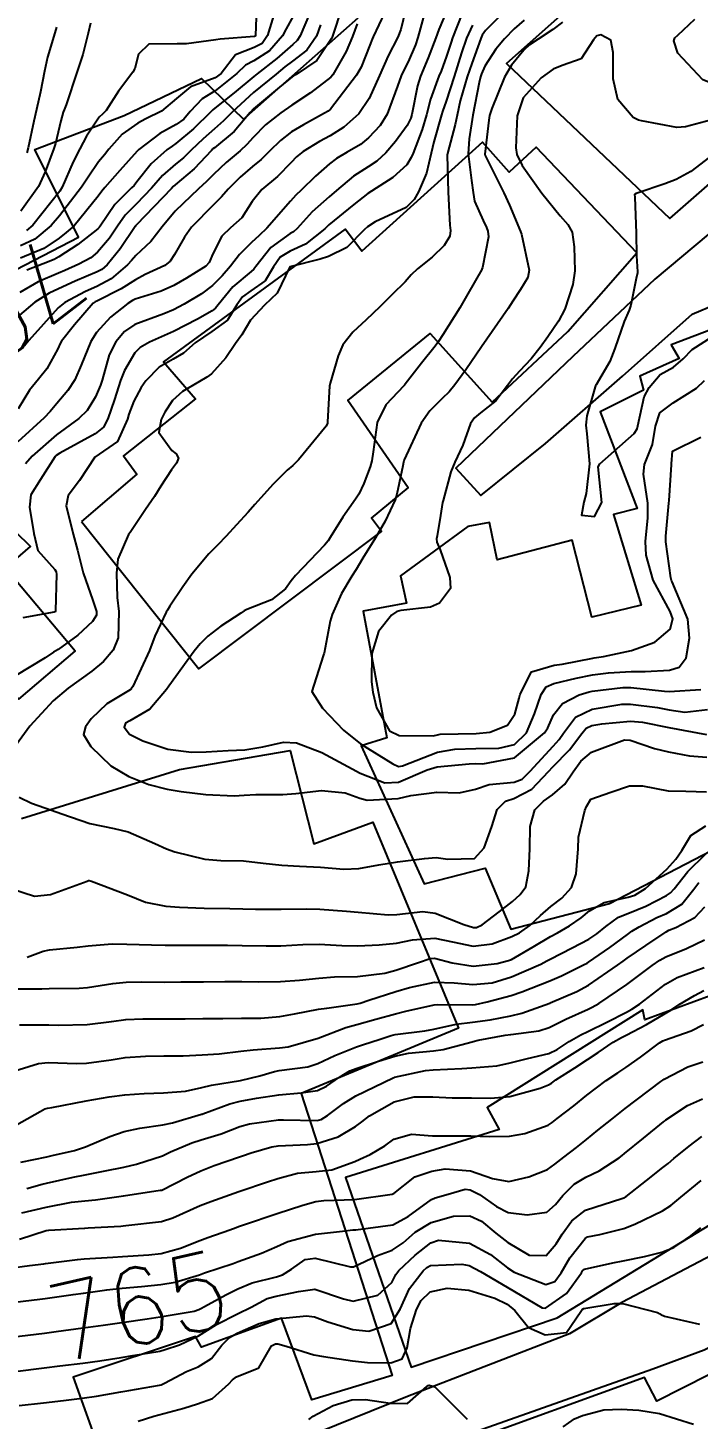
# Model space of a CAD drawing. Header units: metres. Extents: x 318500 to 325275, y 7408834 to 7428799.
# Drawn here: x 322657.6 to 322692.4, y 7421471.7 to 7421543.9 of the extents above; entities that cross this region are included whole.
import ezdxf
from ezdxf.enums import TextEntityAlignment as Align

# ---------------------------------------------------------------- set-up
doc = ezdxf.new("R2010")
doc.units = ezdxf.units.M
doc.header["$MEASUREMENT"] = 0
for name, color, linetype in [('Cotas', 45, 'Continuous'), ('Curvas de Nivel 1m', 11, 'Continuous'), ('Curvas de Nivel 5m', 15, 'Continuous'), ('Edificações', 30, 'Continuous'), ('Vias Primárias', 230, 'Continuous'), ('Vias Secundárias', 230, 'Continuous')]:
    doc.layers.add(name, color=color, linetype=linetype)
doc.styles.add('Style-STANDARD', font='STANDARD.shx')

msp = doc.modelspace()

# ---------------------------------------------------------------- linework, layer by layer
at = {"layer": 'Curvas de Nivel 1m', "flags": 128}
for points, elevation in [([(322677.331, 7421545.421), (322676.956, 7421543.826), (322676.801, 7421543.428), (322676.303, 7421542.468), (322675.854, 7421541.442), (322675.308, 7421540.253), (322674.777, 7421539.458), (322673.999, 7421538.76), (322673.283, 7421538.318), (322672.74, 7421538.024), (322671.878, 7421537.494), (322671.536, 7421537.228), (322671.262, 7421536.935), (322670.555, 7421536.206), (322669.742, 7421535.522), (322669.234, 7421534.908), (322668.696, 7421534.065), (322668.112, 7421533.541), (322667.66, 7421533.098), (322667.2, 7421532.189), (322667.007, 7421531.739), (322666.824, 7421531.555), (322665.829, 7421530.922), (322665.174, 7421530.543), (322664.508, 7421530.251), (322663.163, 7421529.83), (322663.011, 7421529.762), (322662.771, 7421529.614), (322661.869, 7421528.907), (322661.145, 7421528.109), (322660.849, 7421527.634), (322660.354, 7421526.409), (322660.016, 7421525.646), (322659.659, 7421525.094), (322659.091, 7421524.413), (322658.742, 7421524.008), (322658.436, 7421523.67), (322657.067, 7421522.433)], 756), ([(322669.48, 7421545.427), (322669.408, 7421543.529), (322669.388, 7421543.491), (322669.349, 7421543.476), (322667.566, 7421543.338), (322667.346, 7421543.303), (322665.832, 7421543.086), (322665.343, 7421543.082), (322663.868, 7421543.076), (322663.334, 7421542.549), (322663.133, 7421541.803), (322663.031, 7421541.613), (322662.291, 7421540.639), (322661.647, 7421539.627), (322661.473, 7421539.453), (322661.295, 7421539.277), (322660.624, 7421538.295), (322660.279, 7421537.645), (322659.945, 7421536.965), (322659.367, 7421535.658), (322659.238, 7421535.447), (322657.834, 7421533.681), (322657.509, 7421533.392)], 764), ([(322680.131, 7421544.626), (322679.645, 7421543.396), (322679.571, 7421543.172), (322679.336, 7421542.445), (322679.052, 7421541.675), (322678.937, 7421541.404), (322678.498, 7421540.219), (322678.291, 7421539.41), (322678.066, 7421538.635), (322677.603, 7421537.417), (322677.503, 7421537.181), (322677.261, 7421536.808), (322676.539, 7421536.143), (322675.439, 7421535.447), (322675.239, 7421535.319), (322674.525, 7421534.752), (322673.222, 7421533.688), (322673.114, 7421533.588), (322673.009, 7421533.482), (322672.012, 7421532.688), (322671.202, 7421532.328), (322670.69, 7421532.016), (322670.348, 7421531.513), (322669.909, 7421530.789), (322669.171, 7421530.274), (322668.739, 7421529.962), (322668.444, 7421529.537), (322667.949, 7421528.745), (322667.146, 7421528.15), (322666.273, 7421527.563), (322665.677, 7421527.027), (322665.127, 7421526.718), (322664.404, 7421526.307), (322663.707, 7421525.601), (322663.466, 7421525.243), (322663.094, 7421524.545), (322662.827, 7421523.87), (322662.754, 7421523.613), (322662.235, 7421522.452), (322661.06, 7421521.63), (322660.264, 7421520.42), (322659.683, 7421519.65), (322659.572, 7421519.102), (322659.932, 7421517.646), (322660.161, 7421516.811), (322660.464, 7421515.638), (322660.959, 7421514.197), (322661.15, 7421513.628), (322661.145, 7421513.43), (322660.942, 7421513.113), (322660.186, 7421512.387), (322659.161, 7421511.656), (322658.918, 7421511.505), (322658.475, 7421511.226), (322656.906, 7421510.274)], 753), ([(322676.118, 7421544.69), (322675.527, 7421543.447), (322675.468, 7421543.328), (322675.343, 7421543.012), (322674.899, 7421541.883), (322674.66, 7421541.46), (322673.302, 7421539.705), (322673.187, 7421539.596), (322672.995, 7421539.483), (322671.897, 7421538.888), (322671.285, 7421538.517), (322670.711, 7421538.076), (322670.133, 7421537.517), (322669.702, 7421537.085), (322669.258, 7421536.716), (322668.616, 7421536.173), (322667.985, 7421535.543), (322667.639, 7421535.143), (322667.232, 7421534.728), (322666.092, 7421533.567), (322665.723, 7421533.061), (322665.199, 7421532.151), (322664.969, 7421531.808), (322664.698, 7421531.587), (322663.675, 7421531.111), (322663.178, 7421530.841), (322662.423, 7421530.366), (322661.162, 7421529.738), (322661.087, 7421529.705), (322660.981, 7421529.633), (322660.01, 7421528.508), (322659.329, 7421527.657), (322659.258, 7421527.539), (322659.134, 7421527.261), (322658.561, 7421526.225), (322658.129, 7421525.675), (322657.666, 7421525.118), (322657.087, 7421524.15)], 757), ([(322673.885, 7421544.959), (322673.402, 7421543.479), (322673.386, 7421543.443), (322673.348, 7421543.358), (322672.593, 7421542.226), (322671.515, 7421541.498), (322671.39, 7421541.429), (322671.319, 7421541.381), (322670.647, 7421540.843), (322669.302, 7421539.716), (322669.128, 7421539.533), (322668.293, 7421538.537), (322667.272, 7421537.691), (322667.199, 7421537.633), (322667.13, 7421537.561), (322666.228, 7421536.593), (322665.243, 7421535.772), (322665.14, 7421535.683), (322665.045, 7421535.583), (322663.221, 7421533.688), (322663.183, 7421533.647), (322663.156, 7421533.611), (322662.377, 7421532.444), (322661.706, 7421531.625), (322661.43, 7421531.383), (322661.184, 7421531.252), (322660.048, 7421530.776), (322659.171, 7421530.378), (322658.688, 7421530.147), (322657.941, 7421529.678), (322657.153, 7421529.009)], 759), ([(322671.365, 7421544.532), (322671.001, 7421543.86), (322670.81, 7421543.508), (322670.131, 7421542.725), (322669.33, 7421542.215), (322668.887, 7421541.976), (322668.443, 7421541.543), (322667.311, 7421540.646), (322666.639, 7421540.234), (322666.02, 7421539.573), (322665.687, 7421539.183), (322665.29, 7421538.906), (322664.442, 7421538.433), (322663.356, 7421537.609), (322663.312, 7421537.567), (322663.269, 7421537.52), (322662.357, 7421536.516), (322661.589, 7421535.627), (322661.43, 7421535.436), (322661.236, 7421535.187), (322659.984, 7421533.649), (322659.581, 7421533.288), (322659.21, 7421533.003), (322658.406, 7421532.468), (322657.194, 7421531.971)], 762), ([(322670.337, 7421544.544), (322670.037, 7421543.52), (322669.76, 7421543.108), (322669.34, 7421542.895), (322668.368, 7421542.511), (322667.621, 7421541.555), (322667.318, 7421541.324), (322666.029, 7421540.857), (322665.307, 7421540.257), (322664.528, 7421539.592), (322663.709, 7421539.189), (322663.29, 7421538.97), (322662.491, 7421538.409), (322661.797, 7421537.625), (322661.565, 7421537.327), (322661.26, 7421536.957), (322660.716, 7421536.17), (322660.37, 7421535.643), (322659.225, 7421534.159), (322658.801, 7421533.666), (322657.939, 7421532.949), (322657.204, 7421532.608)], 763), ([(322679.372, 7421544.858), (322678.926, 7421543.835), (322678.771, 7421543.406), (322678.384, 7421542.359), (322677.984, 7421541.413), (322677.826, 7421540.904), (322677.534, 7421539.418), (322677.485, 7421539.23), (322677.291, 7421538.849), (322676.689, 7421538.018), (322676.18, 7421537.436), (322675.713, 7421536.993), (322675.259, 7421536.697), (322674.495, 7421536.218), (322673.616, 7421535.474), (322673.237, 7421535.149), (322672.351, 7421534.367), (322671.566, 7421533.497), (322671.378, 7421533.338), (322671.216, 7421533.247), (322670.2, 7421532.521), (322669.421, 7421531.527), (322669.324, 7421531.392), (322669.186, 7421531.276), (322668.238, 7421530.475), (322667.474, 7421529.547), (322667.337, 7421529.37), (322667.157, 7421529.229), (322666.392, 7421528.801), (322665.146, 7421528.154), (322663.902, 7421527.599), (322663.409, 7421527.333), (322663.132, 7421527.048), (322662.598, 7421526.135), (322662.403, 7421525.617), (322662.086, 7421524.629), (322661.74, 7421523.623), (322661.513, 7421523.188), (322661.072, 7421522.843), (322659.239, 7421521.834), (322659.061, 7421521.723), (322659.003, 7421521.661), (322658.245, 7421520.469), (322657.744, 7421519.679), (322657.664, 7421519.037), (322657.89, 7421517.677), (322658.1, 7421516.783), (322658.982, 7421515.81), (322659.035, 7421515.714), (322659.052, 7421515.659), (322659.072, 7421515.565), (322659.023, 7421513.659), (322658.996, 7421513.613), (322658.949, 7421513.59), (322657.331, 7421513.298)], 754), ([(322672.213, 7421544.646), (322671.732, 7421543.496), (322671.574, 7421543.27), (322671.343, 7421543.053), (322670.518, 7421542.326), (322669.498, 7421541.527), (322669.319, 7421541.391), (322668.306, 7421540.541), (322667.302, 7421539.742), (322667.2, 7421539.662), (322667.083, 7421539.562), (322666.181, 7421538.676), (322665.275, 7421537.916), (322665.078, 7421537.778), (322664.801, 7421537.587), (322663.994, 7421536.864), (322663.245, 7421535.92), (322663.112, 7421535.742), (322662.972, 7421535.613), (322662.098, 7421534.754), (322661.333, 7421533.629), (322661.29, 7421533.558), (322661.218, 7421533.483), (322660.186, 7421532.665), (322659.195, 7421532.025), (322658.956, 7421531.902), (322658.384, 7421531.672), (322657.526, 7421531.344)], 761), ([(322682.157, 7421544.569), (322681.356, 7421543.783), (322681.183, 7421543.542), (322681.105, 7421543.374), (322680.639, 7421542.072), (322680.41, 7421541.384), (322680.041, 7421540.123), (322679.882, 7421539.391), (322679.782, 7421538.903), (322679.379, 7421537.398), (322679.364, 7421537.303), (322679.409, 7421535.397), (322679.509, 7421533.682), (322679.539, 7421533.395), (322679.503, 7421533.108), (322679.208, 7421532.624), (322678.593, 7421532.012), (322677.822, 7421531.414), (322677.497, 7421531.105), (322677.18, 7421530.742), (322676.514, 7421530.085), (322675.868, 7421529.439), (322675.153, 7421528.758), (322674.472, 7421528.131), (322673.953, 7421527.462), (322673.7, 7421526.896), (322673.28, 7421525.468), (322673.257, 7421525.319), (322673.152, 7421523.469), (322673.145, 7421523.404), (322673.078, 7421523.248), (322671.647, 7421521.491), (322671.348, 7421521.203), (322671.052, 7421520.952), (322670.321, 7421520.231), (322669.677, 7421519.52), (322669.373, 7421519.177), (322669.019, 7421518.784), (322668.421, 7421518.124), (322667.893, 7421517.541), (322667.449, 7421517.092), (322666.991, 7421516.615), (322666.102, 7421515.563), (322665.629, 7421514.911), (322664.955, 7421513.908), (322664.833, 7421513.7), (322664.766, 7421513.583), (322664.18, 7421512.343), (322663.9, 7421511.595), (322663.031, 7421509.737), (322662.954, 7421509.609), (322662.93, 7421509.579), (322662.899, 7421509.559), (322661.684, 7421508.826), (322660.876, 7421508.045), (322660.575, 7421507.634), (322660.47, 7421507.242), (322660.855, 7421506.617), (322661.902, 7421505.619), (322662.835, 7421505.061), (322663.874, 7421504.638), (322664.828, 7421504.395), (322665.544, 7421504.286), (322666.826, 7421504.126), (322668.309, 7421504.052), (322668.826, 7421504.082), (322669.434, 7421504.128), (322670.826, 7421504.117), (322671.511, 7421504.174), (322672.829, 7421504.339), (322674.074, 7421504.211), (322674.825, 7421503.928), (322675.217, 7421503.837), (322676.825, 7421503.925), (322677.484, 7421504.065), (322678.833, 7421504.251), (322679.995, 7421504.216), (322680.836, 7421504.405), (322681.554, 7421504.644), (322682.841, 7421504.762), (322683.258, 7421504.92), (322683.669, 7421505.328), (322684.863, 7421506.633), (322685.19, 7421506.983), (322685.411, 7421507.305), (322686.035, 7421508.146), (322686.889, 7421508.56), (322688.435, 7421508.808), (322688.893, 7421508.821), (322690.289, 7421508.637), (322690.889, 7421508.525), (322691.709, 7421508.401), (322692.89, 7421508.533)], 751), ([(322699.97, 7421544.522), (322699.387, 7421543.129), (322699.375, 7421543.104), (322699.35, 7421543.097), (322697.91, 7421542.583), (322697.327, 7421541.16), (322695.501, 7421540.996), (322695.318, 7421540.957), (322695.038, 7421540.905), (322693.318, 7421541.006), (322693.132, 7421541.027), (322692.64, 7421541.22), (322691.34, 7421542.599), (322691.143, 7421543.242), (322691.187, 7421543.407), (322691.354, 7421543.539), (322692.224, 7421544.37)], 749), ([(322680.676, 7421544.065), (322680.369, 7421543.385), (322680.11, 7421542.617), (322679.724, 7421541.394), (322679.307, 7421540.111), (322679.123, 7421539.58), (322679.07, 7421539.402), (322678.677, 7421538.008), (322678.536, 7421537.407), (322678.287, 7421536.377), (322677.873, 7421535.414), (322677.647, 7421535.005), (322677.232, 7421534.599), (322675.623, 7421533.843), (322675.221, 7421533.595), (322675.071, 7421533.452), (322674.156, 7421532.516), (322673.199, 7421532.05), (322672.771, 7421531.909), (322671.19, 7421531.515), (322670.54, 7421530.139), (322669.87, 7421529.519), (322669.152, 7421528.738), (322668.69, 7421527.989), (322668.368, 7421527.538), (322667.873, 7421526.798), (322667.116, 7421525.952), (322666.882, 7421525.785), (322666.499, 7421525.559), (322665.625, 7421525.049), (322665.095, 7421524.581), (322664.694, 7421523.978), (322664.503, 7421523.589), (322664.394, 7421522.911), (322665.064, 7421521.978), (322665.287, 7421521.802), (322665.411, 7421521.575), (322665.311, 7421521.322), (322665.051, 7421520.977), (322664.494, 7421520.132), (322664.156, 7421519.593), (322663.698, 7421518.921), (322663.004, 7421517.884), (322662.894, 7421517.719), (322662.817, 7421517.612), (322662.257, 7421516.347), (322662.186, 7421515.618), (322662.231, 7421514.347), (322662.313, 7421513.616), (322662.283, 7421512.263), (322662.008, 7421511.619), (322661.506, 7421511.032), (322660.909, 7421510.535), (322659.671, 7421509.648), (322658.89, 7421508.98), (322657.691, 7421507.678), (322656.853, 7421506.527)], 752), ([(322674.695, 7421544.125), (322674.439, 7421543.464), (322674.117, 7421542.69), (322673.424, 7421541.478), (322673.319, 7421541.358), (322672.257, 7421540.544), (322671.304, 7421539.912), (322670.724, 7421539.509), (322669.933, 7421538.878), (322669.28, 7421538.221), (322668.95, 7421537.86), (322668.607, 7421537.54), (322667.887, 7421536.924), (322667.251, 7421536.319), (322666.859, 7421535.943), (322666.452, 7421535.562), (322665.228, 7421534.399), (322664.556, 7421533.59), (322663.975, 7421532.832), (322663.197, 7421532.106), (322662.962, 7421531.843), (322662.768, 7421531.614), (322661.911, 7421530.891), (322661.173, 7421530.495), (322660.573, 7421530.235), (322659.502, 7421529.655), (322659.157, 7421529.389), (322657.632, 7421527.683), (322657.415, 7421527.407)], 758), ([(322659.07, 7421543.948), (322658.987, 7421543.665), (322658.6, 7421542.402), (322658.441, 7421541.673), (322658.233, 7421540.6), (322658.027, 7421539.679), (322657.895, 7421539.077), (322657.593, 7421537.685), (322657.528, 7421537.424)], 766), ([(322685.363, 7421544.211), (322684.849, 7421543.834), (322684.085, 7421543.333), (322683.644, 7421543.038), (322683.341, 7421542.762), (322682.702, 7421541.977), (322682.336, 7421541.355), (322681.677, 7421539.737), (322681.57, 7421539.366), (322681.533, 7421539.129), (322681.326, 7421537.369), (322681.337, 7421537.301), (322682.302, 7421535.354), (322682.601, 7421534.716), (322683.17, 7421533.341), (322683.218, 7421533.202), (322683.622, 7421531.336), (322683.56, 7421530.961), (322683.175, 7421530.346), (322682.781, 7421529.731), (322682.535, 7421529.349), (322681.14, 7421527.37), (322680.334, 7421526.17), (322679.768, 7421525.39), (322679.465, 7421525.034), (322679.099, 7421524.672), (322678.457, 7421524.032), (322678.014, 7421523.406), (322677.132, 7421521.49), (322677.109, 7421521.419), (322677.096, 7421521.383), (322677.057, 7421521.192), (322676.75, 7421519.708), (322676.665, 7421519.425), (322676.136, 7421518.31), (322675.635, 7421517.44), (322674.989, 7421516.388), (322674.629, 7421515.808), (322674.404, 7421515.456), (322673.876, 7421514.551), (322673.394, 7421513.466), (322673.29, 7421513.121), (322672.972, 7421511.469), (322672.959, 7421511.431), (322672.918, 7421511.317), (322672.331, 7421509.479), (322672.887, 7421508.601), (322673.984, 7421507.459), (322674.86, 7421506.752), (322676.544, 7421505.725), (322676.842, 7421505.583), (322677.036, 7421505.61), (322678.859, 7421506.317), (322679.762, 7421506.48), (322680.861, 7421506.517), (322682.043, 7421506.533), (322682.864, 7421506.712), (322683.478, 7421507.331), (322683.893, 7421508.317), (322684.24, 7421509.32), (322684.501, 7421509.721), (322684.909, 7421509.887), (322686.057, 7421510.155), (322686.916, 7421510.335), (322687.75, 7421510.445), (322688.919, 7421510.503), (322689.655, 7421510.513), (322690.92, 7421510.586), (322691.423, 7421510.732), (322691.779, 7421511.227), (322691.946, 7421512.231), (322691.868, 7421513.226), (322691.046, 7421515.172), (322691.01, 7421515.24), (322690.982, 7421515.379), (322690.715, 7421517.243), (322690.719, 7421517.537), (322690.877, 7421519.242), (322690.89, 7421519.384), (322691.009, 7421521.241), (322691.014, 7421521.287), (322691.067, 7421521.945), (322692.536, 7421522.672)], 749), ([(322693.3, 7421539.194), (322691.749, 7421538.777), (322691.293, 7421538.749), (322689.462, 7421539.093), (322689.298, 7421539.135), (322689.028, 7421539.264), (322688.23, 7421540.197), (322687.98, 7421541.28), (322687.982, 7421542.639), (322687.866, 7421543.282), (322687.354, 7421543.555), (322687.147, 7421543.499), (322686.964, 7421543.296), (322686.328, 7421542.312), (322685.33, 7421541.961), (322684.879, 7421541.772), (322684.254, 7421541.331), (322683.31, 7421540.292), (322683.009, 7421539.344), (322682.934, 7421537.686), (322682.988, 7421537.344), (322683.262, 7421536.776), (322684.285, 7421535.33), (322685.228, 7421534.153), (322685.628, 7421533.718), (322685.861, 7421533.31), (322685.965, 7421532.552), (322685.999, 7421531.308), (322685.898, 7421530.591), (322685.471, 7421529.315), (322685.154, 7421528.701), (322684.587, 7421527.884), (322684.19, 7421527.329), (322683.72, 7421526.746), (322683.122, 7421526.107), (322682.754, 7421525.707), (322682.496, 7421525.349), (322681.899, 7421524.557), (322681.089, 7421523.943), (322680.778, 7421523.681), (322680.582, 7421523.375), (322680.183, 7421522.265), (322679.764, 7421521.383), (322679.556, 7421520.881), (322679.153, 7421519.389), (322679.13, 7421519.288), (322679.018, 7421518.607), (322678.842, 7421517.553), (322678.814, 7421517.393), (322678.83, 7421517.224), (322678.994, 7421516.829), (322679.51, 7421515.385), (322679.542, 7421514.814), (322678.96, 7421514.055), (322678.501, 7421513.853), (322676.954, 7421513.671), (322676.753, 7421513.623), (322676.467, 7421513.427), (322675.792, 7421512.582), (322675.449, 7421511.442), (322675.437, 7421509.974), (322675.5, 7421509.441), (322675.699, 7421508.627), (322676.364, 7421507.428), (322676.866, 7421507.18), (322678.644, 7421507.171), (322678.868, 7421507.225), (322679.005, 7421507.252), (322680.869, 7421507.294), (322681.577, 7421507.359), (322682.498, 7421507.723), (322682.884, 7421508.296), (322683.109, 7421509.125), (322683.151, 7421509.336), (322683.749, 7421510.496), (322684.923, 7421510.835), (322685.344, 7421510.886), (322686.929, 7421511.209), (322686.999, 7421511.219), (322687.478, 7421511.282), (322688.933, 7421511.6), (322690.151, 7421512.035), (322690.945, 7421512.711), (322691.079, 7421513.238), (322690.956, 7421513.632), (322690.071, 7421515.249), (322689.703, 7421516.549), (322689.672, 7421517.253), (322689.786, 7421518.488), (322689.789, 7421519.252), (322689.555, 7421520.752), (322689.609, 7421521.255), (322690.027, 7421522.294), (322690.182, 7421523.249), (322690.405, 7421523.932), (322691.098, 7421524.45), (322692.316, 7421525.222), (322692.726, 7421525.606)], 748), ([(322692.984, 7421537.214), (322692.018, 7421536.469), (322691.252, 7421536.049), (322690.667, 7421535.827), (322689.241, 7421535.337), (322689.18, 7421535.322), (322689.089, 7421535.262), (322689.106, 7421535.13), (322689.176, 7421533.261), (322689.203, 7421532.093), (322689.256, 7421531.259), (322689.252, 7421531.196), (322689.185, 7421530.903), (322688.905, 7421529.523), (322688.821, 7421529.265), (322688.565, 7421528.68), (322688.072, 7421527.276), (322687.814, 7421526.595), (322687.111, 7421525.386), (322687.072, 7421525.329), (322687.048, 7421525.291), (322686.613, 7421523.772), (322686.572, 7421523.298), (322686.625, 7421522.847), (322686.761, 7421521.294), (322686.59, 7421519.744), (322686.459, 7421519.299), (322686.346, 7421518.626), (322687.023, 7421518.562), (322687.392, 7421519.285), (322687.205, 7421521.14), (322687.301, 7421521.286), (322689.076, 7421522.855), (322689.24, 7421523.097), (322689.269, 7421523.258), (322689.595, 7421524.763), (322689.853, 7421525.253), (322690.435, 7421525.932), (322691.126, 7421526.299), (322691.623, 7421526.742), (322692.098, 7421527.226), (322693.147, 7421527.906)], 747), ([(322657.129, 7421503.991), (322657.767, 7421503.676), (322658.815, 7421503.309), (322659.348, 7421503.116), (322660.805, 7421502.627), (322662.059, 7421502.36), (322662.799, 7421502.187), (322664.188, 7421501.589), (322664.786, 7421501.299), (322665.216, 7421501.141), (322666.778, 7421500.772), (322667.612, 7421500.707), (322668.777, 7421500.678), (322669.813, 7421500.552), (322670.78, 7421500.455), (322671.699, 7421500.406), (322672.779, 7421500.348), (322673.991, 7421500.245), (322674.778, 7421500.281), (322675.817, 7421500.471), (322676.782, 7421500.623), (322678.191, 7421500.806), (322678.785, 7421500.849), (322679.398, 7421500.77), (322680.784, 7421500.801), (322681.286, 7421501.363), (322681.692, 7421502.471), (322681.963, 7421503.353), (322682.396, 7421503.777), (322682.829, 7421503.921), (322683.764, 7421504.398), (322684.621, 7421505.313), (322684.853, 7421505.565), (322685.722, 7421506.441), (322686.364, 7421507.295), (322686.592, 7421507.575), (322686.876, 7421507.714), (322687.393, 7421507.797), (322688.88, 7421507.937), (322689.516, 7421507.887), (322690.876, 7421507.608), (322692.836, 7421507.245)], 752), ([(322656.755, 7421499.233), (322657.933, 7421498.854), (322658.753, 7421498.933), (322660.667, 7421499.631), (322660.733, 7421499.658), (322660.76, 7421499.661), (322660.89, 7421499.629), (322662.753, 7421498.914), (322663.693, 7421498.539), (322664.748, 7421498.335), (322665.456, 7421498.278), (322666.747, 7421498.218), (322668.078, 7421498.205), (322668.747, 7421498.194), (322669.407, 7421498.177), (322670.75, 7421498.166), (322672.038, 7421498.194), (322672.751, 7421498.18), (322674.133, 7421498.073), (322674.748, 7421498.016), (322676.295, 7421497.878), (322676.747, 7421497.891), (322678.096, 7421498.054), (322678.749, 7421497.964), (322680.23, 7421497.375), (322680.738, 7421497.215), (322680.885, 7421497.22), (322681.19, 7421497.363), (322682.065, 7421498.036), (322682.758, 7421498.57), (322683.164, 7421498.934), (322683.454, 7421499.33), (322683.615, 7421500.164), (322683.654, 7421501.327), (322683.674, 7421502.46), (322683.917, 7421503.324), (322684.367, 7421503.777), (322684.832, 7421504.11), (322685.484, 7421504.659), (322685.909, 7421505.299), (322686.301, 7421505.85), (322686.86, 7421506.328), (322688.57, 7421506.967), (322688.867, 7421506.95), (322690.131, 7421506.509), (322690.861, 7421506.332), (322691.944, 7421506.134), (322692.859, 7421506.063)], 753), ([(322657.547, 7421495.677), (322658.383, 7421495.997), (322658.716, 7421496.068), (322660.15, 7421496.207), (322660.72, 7421496.275), (322661.964, 7421496.375), (322662.721, 7421496.358), (322663.998, 7421496.314), (322664.721, 7421496.312), (322665.973, 7421496.31), (322666.721, 7421496.309), (322667.957, 7421496.302), (322668.721, 7421496.292), (322669.965, 7421496.267), (322670.722, 7421496.275), (322671.867, 7421496.339), (322672.723, 7421496.355), (322673.898, 7421496.283), (322674.722, 7421496.265), (322675.832, 7421496.325), (322676.725, 7421496.414), (322677.557, 7421496.578), (322678.729, 7421496.66), (322679.637, 7421496.47), (322680.723, 7421496.259), (322681.706, 7421496.374), (322682.731, 7421496.749), (322683.123, 7421496.945), (322683.65, 7421497.326), (322684.219, 7421497.847), (322684.755, 7421498.319), (322685.314, 7421498.752), (322685.83, 7421499.299), (322686.073, 7421500.001), (322686.164, 7421501.296), (322686.189, 7421501.906), (322686.508, 7421503.293), (322686.61, 7421503.505), (322686.829, 7421503.875), (322687.864, 7421504.246), (322688.84, 7421504.569), (322689.517, 7421504.573), (322690.836, 7421504.313), (322691.763, 7421504.293), (322692.836, 7421504.267)], 754), ([(322657.156, 7421492.174), (322658.665, 7421492.164), (322659.163, 7421492.15), (322660.665, 7421492.179), (322661.937, 7421492.347), (322662.668, 7421492.443), (322663.552, 7421492.475), (322664.673, 7421492.475), (322665.755, 7421492.483), (322666.674, 7421492.491), (322667.713, 7421492.501), (322668.675, 7421492.51), (322669.677, 7421492.513), (322670.677, 7421492.601), (322671.427, 7421492.741), (322672.683, 7421492.974), (322673.109, 7421493.041), (322674.687, 7421493.256), (322674.844, 7421493.291), (322675.3, 7421493.441), (322676.695, 7421493.897), (322677.4, 7421494.113), (322678.7, 7421494.376), (322679.733, 7421494.346), (322680.699, 7421494.257), (322681.694, 7421494.349), (322682.703, 7421494.653), (322684.226, 7421495.317), (322684.539, 7421495.486), (322684.714, 7421495.584), (322685.862, 7421496.159), (322686.73, 7421496.622), (322687.131, 7421496.887), (322687.608, 7421497.277), (322688.265, 7421497.75), (322688.75, 7421497.942), (322689.679, 7421498.323), (322690.765, 7421498.887), (322690.972, 7421499.022), (322691.15, 7421499.226), (322691.866, 7421500.132), (322692.788, 7421501.025)], 756), ([(322656.63, 7421489.69), (322658.14, 7421490.165), (322658.638, 7421490.217), (322660.12, 7421490.156), (322660.638, 7421490.174), (322661.905, 7421490.353), (322662.643, 7421490.465), (322663.694, 7421490.544), (322664.645, 7421490.563), (322665.645, 7421490.565), (322666.646, 7421490.608), (322667.519, 7421490.669), (322668.649, 7421490.796), (322669.295, 7421490.876), (322670.652, 7421490.974), (322671.111, 7421491.035), (322672.66, 7421491.47), (322674.102, 7421492.022), (322674.671, 7421492.181), (322675.654, 7421492.457), (322676.68, 7421492.747), (322677.224, 7421492.87), (322678.687, 7421493.207), (322678.853, 7421493.222), (322680.688, 7421493.207), (322680.835, 7421493.22), (322681.443, 7421493.359), (322682.693, 7421493.689), (322683.249, 7421493.885), (322684.701, 7421494.45), (322685.301, 7421494.707), (322686.478, 7421495.292), (322686.633, 7421495.369), (322686.712, 7421495.417), (322687.81, 7421496.187), (322688.734, 7421496.865), (322688.964, 7421497.029), (322689.331, 7421497.251), (322690.253, 7421497.732), (322690.751, 7421497.956), (322691.548, 7421498.432), (322692.183, 7421499.216), (322692.43, 7421499.557)], 757), ([(322656.591, 7421486.756), (322658.222, 7421487.666), (322658.463, 7421487.801), (322658.603, 7421487.845), (322658.828, 7421487.881), (322660.616, 7421488.224), (322661.803, 7421488.434), (322662.619, 7421488.537), (322663.633, 7421488.607), (322664.621, 7421488.631), (322665.781, 7421488.722), (322666.624, 7421488.922), (322667.129, 7421489.041), (322668.628, 7421489.281), (322669.635, 7421489.515), (322670.388, 7421489.75), (322670.634, 7421489.794), (322672.124, 7421489.991), (322672.64, 7421490.158), (322673.524, 7421490.584), (322674.654, 7421491.025), (322674.97, 7421491.131), (322675.889, 7421491.432), (322676.464, 7421491.622), (322676.664, 7421491.664), (322678.207, 7421491.857), (322678.668, 7421491.951), (322679.84, 7421492.211), (322680.674, 7421492.303), (322681.599, 7421492.433), (322682.68, 7421492.64), (322683.24, 7421492.773), (322684.69, 7421493.296), (322684.72, 7421493.31), (322686.094, 7421493.898), (322686.699, 7421494.228), (322688.213, 7421495.267), (322688.503, 7421495.473), (322688.715, 7421495.625), (322689.686, 7421496.285), (322690.737, 7421497.001), (322690.886, 7421497.081), (322691.25, 7421497.225), (322692.226, 7421497.737), (322692.756, 7421498.3)], 758), ([(322657.216, 7421485.034), (322658.575, 7421485.322), (322658.852, 7421485.38), (322660.009, 7421485.639), (322660.583, 7421485.836), (322661.835, 7421486.374), (322662.595, 7421486.624), (322663.394, 7421486.802), (322664.601, 7421486.976), (322665.091, 7421487.084), (322666.61, 7421487.524), (322666.63, 7421487.529), (322666.675, 7421487.549), (322668.082, 7421488.069), (322668.617, 7421488.204), (322669.461, 7421488.36), (322670.62, 7421488.538), (322671.78, 7421488.641), (322672.623, 7421488.76), (322673.101, 7421488.99), (322673.777, 7421489.459), (322674.314, 7421489.774), (322674.637, 7421489.906), (322675.791, 7421490.285), (322676.647, 7421490.548), (322677.361, 7421490.697), (322678.651, 7421490.818), (322679.15, 7421490.887), (322680.659, 7421491.293), (322680.719, 7421491.309), (322680.982, 7421491.365), (322682.384, 7421491.624), (322682.665, 7421491.666), (322684.128, 7421491.858), (322684.671, 7421492.03), (322685.523, 7421492.456), (322686.685, 7421492.982), (322686.893, 7421493.08), (322687.251, 7421493.282), (322688.7, 7421494.263), (322690.011, 7421495.24), (322690.417, 7421495.532), (322690.717, 7421495.697), (322691.804, 7421496.139), (322692.731, 7421496.582)], 759), ([(322657.267, 7421482.409), (322658.541, 7421482.711), (322659.859, 7421482.957), (322660.544, 7421483.025), (322661.092, 7421483.077), (322662.547, 7421483.301), (322664.46, 7421483.581), (322664.535, 7421483.595), (322665.865, 7421484.256), (322666.566, 7421484.59), (322667.253, 7421484.86), (322668.577, 7421485.314), (322668.738, 7421485.368), (322669.188, 7421485.521), (322670.26, 7421485.83), (322670.586, 7421485.883), (322672.106, 7421485.958), (322672.588, 7421486.011), (322673.694, 7421486.359), (322674.602, 7421486.885), (322674.924, 7421487.126), (322675.322, 7421487.439), (322676.617, 7421488.165), (322677.655, 7421488.439), (322678.62, 7421488.431), (322679.618, 7421488.383), (322680.62, 7421488.377), (322681.632, 7421488.367), (322682.621, 7421488.455), (322684.188, 7421488.879), (322684.627, 7421489.046), (322684.791, 7421489.146), (322685.015, 7421489.306), (322685.995, 7421489.941), (322686.646, 7421490.364), (322687.2, 7421490.734), (322687.991, 7421491.27), (322688.415, 7421491.512), (322688.666, 7421491.634), (322689.727, 7421492.191), (322690.683, 7421492.76), (322690.977, 7421492.935), (322691.418, 7421493.223), (322692.21, 7421493.7), (322692.697, 7421493.947)], 761), ([(322657.15, 7421481.051), (322658.527, 7421481.489), (322658.67, 7421481.515), (322660.53, 7421481.617), (322660.546, 7421481.613), (322660.725, 7421481.628), (322662.417, 7421481.725), (322662.531, 7421481.737), (322662.677, 7421481.753), (322664.534, 7421481.969), (322665.109, 7421482.145), (322666.542, 7421482.785), (322667.092, 7421482.997), (322668.55, 7421483.512), (322668.603, 7421483.529), (322670.039, 7421484.026), (322670.56, 7421484.2), (322671.589, 7421484.461), (322672.566, 7421484.553), (322673.38, 7421484.65), (322674.574, 7421485.075), (322674.825, 7421485.197), (322675.357, 7421485.438), (322676.123, 7421485.891), (322676.592, 7421486.235), (322677.512, 7421486.49), (322678.595, 7421486.413), (322679.574, 7421486.401), (322680.596, 7421486.413), (322681.572, 7421486.379), (322682.596, 7421486.39), (322683.399, 7421486.527), (322684.605, 7421486.967), (322684.814, 7421487.101), (322685.08, 7421487.305), (322685.951, 7421487.962), (322686.622, 7421488.51), (322687.623, 7421489.275), (322688.224, 7421489.679), (322688.64, 7421489.955), (322689.405, 7421490.492), (322690.397, 7421491.234), (322690.559, 7421491.334), (322690.662, 7421491.379), (322692.036, 7421491.85), (322692.675, 7421492.182)], 762), ([(322656.64, 7421479.546), (322657.671, 7421479.672), (322658.406, 7421479.757), (322658.502, 7421479.772), (322660.157, 7421479.984), (322660.506, 7421480.019), (322662.006, 7421480.117), (322662.508, 7421480.15), (322663.873, 7421480.226), (322664.511, 7421480.306), (322665.506, 7421480.575), (322666.521, 7421480.97), (322666.936, 7421481.133), (322668.082, 7421481.534), (322668.412, 7421481.65), (322668.532, 7421481.693), (322668.787, 7421481.781), (322670.539, 7421482.375), (322671.874, 7421482.811), (322672.545, 7421483.005), (322672.958, 7421483.054), (322674.547, 7421483.111), (322676.506, 7421483.377), (322676.55, 7421483.391), (322676.593, 7421483.419), (322677.681, 7421484.286), (322678.568, 7421484.578), (322679.266, 7421484.686), (322680.568, 7421484.588), (322681.722, 7421484.193), (322682.56, 7421484.036), (322683.604, 7421484.285), (322684.57, 7421484.665), (322684.952, 7421484.929), (322685.426, 7421485.302), (322686.079, 7421485.804), (322686.594, 7421486.221), (322687.189, 7421486.693), (322687.912, 7421487.27), (322688.616, 7421487.825), (322690.462, 7421489.233), (322690.559, 7421489.303), (322690.632, 7421489.349), (322691.872, 7421489.987), (322692.645, 7421490.24)], 763), ([(322656.471, 7421477.725), (322658.202, 7421477.936), (322658.475, 7421477.968), (322659.942, 7421478.174), (322660.479, 7421478.248), (322661.694, 7421478.406), (322662.483, 7421478.494), (322663.487, 7421478.593), (322664.487, 7421478.687), (322665.243, 7421478.814), (322666.495, 7421479.199), (322666.753, 7421479.29), (322667.497, 7421479.54), (322668.25, 7421479.787), (322668.505, 7421479.878), (322669.713, 7421480.311), (322670.518, 7421480.669), (322671.09, 7421480.923), (322672.527, 7421481.297), (322672.68, 7421481.316), (322673.92, 7421481.456), (322674.461, 7421481.521), (322674.531, 7421481.529), (322674.615, 7421481.533), (322676.534, 7421481.784), (322677.345, 7421482.215), (322678.547, 7421483.101), (322678.74, 7421483.196), (322679.423, 7421483.381), (322680.296, 7421483.631), (322680.554, 7421483.606), (322681.036, 7421483.363), (322681.926, 7421482.731), (322682.541, 7421482.431), (322683.522, 7421482.307), (322684.541, 7421482.44), (322685, 7421482.851), (322685.365, 7421483.302), (322685.96, 7421483.895), (322686.565, 7421484.267), (322687.265, 7421484.584), (322688.294, 7421485.264), (322688.452, 7421485.392), (322688.584, 7421485.495), (322689.563, 7421486.278), (322690.609, 7421487.135), (322690.662, 7421487.177), (322690.728, 7421487.229), (322691.846, 7421487.989), (322692.621, 7421488.331)], 764), ([(322656.926, 7421474.181), (322658.431, 7421474.365), (322659.248, 7421474.463), (322660.435, 7421474.614), (322661.321, 7421474.736), (322662.439, 7421474.908), (322663.045, 7421474.997), (322664.445, 7421475.238), (322664.709, 7421475.313), (322665.464, 7421475.565), (322666.455, 7421476.029), (322667.382, 7421476.62), (322668.466, 7421477.171), (322669.188, 7421477.519), (322670.021, 7421477.962), (322670.479, 7421478.085), (322671.637, 7421478.328), (322672.485, 7421478.453), (322673.988, 7421477.944), (322674.476, 7421477.818), (322675.769, 7421478.143), (322676.491, 7421478.8), (322676.704, 7421479.21), (322676.849, 7421479.415), (322677.697, 7421480.217), (322678.522, 7421480.856), (322678.913, 7421480.997), (322680.522, 7421480.838), (322681.617, 7421480.25), (322682.503, 7421479.559), (322682.85, 7421479.335), (322684.491, 7421478.697), (322684.961, 7421478.838), (322685.286, 7421479.302), (322685.736, 7421480.074), (322686.527, 7421481.074), (322686.661, 7421481.156), (322687.288, 7421481.279), (322688.533, 7421481.605), (322689.113, 7421481.829), (322690.543, 7421482.511), (322690.979, 7421482.793), (322691.507, 7421483.22), (322692.082, 7421483.69), (322692.563, 7421484.089)], 766), ([(322657.128, 7421472.406), (322658.403, 7421472.552), (322659.427, 7421472.667), (322660.407, 7421472.789), (322661.143, 7421472.889), (322662.413, 7421473.113), (322662.826, 7421473.192), (322664.418, 7421473.461), (322664.509, 7421473.488), (322664.676, 7421473.576), (322665.82, 7421474.169), (322666.433, 7421474.415), (322667.131, 7421474.851), (322667.66, 7421475.538), (322668.052, 7421475.936), (322668.456, 7421476.16), (322669.607, 7421476.658), (322670.464, 7421476.916), (322672.057, 7421477.067), (322672.465, 7421477.02), (322673.166, 7421476.76), (322674.459, 7421476.349), (322675.293, 7421476.272), (322676.462, 7421476.665), (322676.923, 7421477.413), (322677.416, 7421478.476), (322678.122, 7421479.396), (322678.315, 7421479.581), (322678.504, 7421479.677), (322680.133, 7421479.746), (322680.505, 7421479.671), (322681.095, 7421479.361), (322682.488, 7421478.545), (322684.302, 7421477.483), (322684.472, 7421477.457), (322685.566, 7421478.217), (322686.334, 7421479.292), (322686.394, 7421479.399), (322686.503, 7421479.487), (322687.963, 7421479.814), (322688.51, 7421479.913), (322689.61, 7421480.147), (322690.517, 7421480.365), (322691.139, 7421480.606), (322692.025, 7421481.215), (322692.3, 7421481.444), (322692.534, 7421481.638)], 767), ([(322663.317, 7421471.596), (322664.119, 7421471.859), (322664.395, 7421471.927), (322665.688, 7421472.273), (322666.404, 7421472.489), (322667.172, 7421472.779), (322668.019, 7421473.534), (322668.209, 7421473.746), (322668.426, 7421473.901), (322669.579, 7421474.366), (322670.245, 7421475.503), (322670.451, 7421475.609), (322670.569, 7421475.616), (322671.005, 7421475.492), (322672.444, 7421475.045), (322672.949, 7421474.958), (322674.439, 7421474.733), (322675.226, 7421474.65), (322676.438, 7421474.626), (322677.022, 7421474.831), (322677.288, 7421475.407), (322677.453, 7421476.398), (322677.771, 7421477.4), (322678.009, 7421477.866), (322678.484, 7421478.305), (322679.368, 7421478.5), (322680.485, 7421478.402), (322681.848, 7421477.981), (322682.475, 7421477.668), (322682.875, 7421477.334), (322683.597, 7421476.459), (322684.458, 7421476.078), (322685.556, 7421476.202), (322686.312, 7421477.292), (322686.378, 7421477.384), (322686.472, 7421477.453), (322688.035, 7421477.708), (322688.477, 7421477.701), (322690.294, 7421477.233), (322690.413, 7421477.175), (322690.469, 7421477.132), (322690.647, 7421477.049), (322692.464, 7421476.625)], 768), ([(322672.185, 7421471.681), (322672.396, 7421471.86), (322673.446, 7421472.418), (322674.409, 7421472.698), (322675.13, 7421472.719), (322676.407, 7421472.526), (322677.305, 7421472.508), (322678.31, 7421473.392), (322678.371, 7421473.441), (322678.421, 7421473.467), (322678.718, 7421473.387), (322680.395, 7421471.697)], 769), ([(322685.384, 7421471.3), (322685.974, 7421471.716), (322686.399, 7421471.888), (322687.501, 7421472.176), (322688.404, 7421472.224), (322689.319, 7421472.161), (322690.401, 7421471.991), (322692.165, 7421471.441)], 769)]:
    msp.add_lwpolyline(points, dxfattribs=dict(at, elevation=elevation))
at = {"layer": 'Curvas de Nivel 5m', "flags": 128}
for points, elevation in [([(322678.172, 7421544.608), (322677.849, 7421543.415), (322677.725, 7421543.035), (322677.331, 7421542.153), (322677.086, 7421541.661), (322676.982, 7421541.425), (322676.779, 7421540.893), (322676.247, 7421539.436), (322675.88, 7421538.852), (322675.281, 7421538.207), (322674.863, 7421537.869), (322674.172, 7421537.466), (322673.609, 7421537.131), (322673.261, 7421536.868), (322672.524, 7421536.215), (322671.778, 7421535.495), (322671.508, 7421535.227), (322671.234, 7421534.918), (322669.99, 7421533.518), (322669.601, 7421533.137), (322669.209, 7421532.776), (322668.581, 7421532.155), (322668.108, 7421531.541), (322667.684, 7421531.043), (322667.175, 7421530.551), (322666.61, 7421530.117), (322665.704, 7421529.572), (322665.157, 7421529.278), (322664.64, 7421529.073), (322663.149, 7421528.52), (322662.607, 7421528.154), (322662.149, 7421527.62), (322661.807, 7421526.947), (322661.44, 7421525.627), (322661.361, 7421525.373), (322661.097, 7421524.771), (322660.663, 7421524.059), (322660.229, 7421523.643), (322659.071, 7421522.792), (322657.809, 7421521.679), (322657.453, 7421521.285)], 755), ([(322672.778, 7421544.067), (322672.57, 7421543.488), (322672.074, 7421542.758), (322671.33, 7421542.186), (322670.936, 7421541.896), (322670.476, 7421541.513), (322669.31, 7421540.557), (322668.198, 7421539.547), (322667.747, 7421539.099), (322667.287, 7421538.679), (322666.689, 7421538.156), (322666.073, 7421537.572), (322665.664, 7421537.174), (322665.259, 7421536.84), (322664.582, 7421536.258), (322663.999, 7421535.599), (322663.232, 7421534.789), (322662.645, 7421534.196), (322662.234, 7421533.62), (322661.828, 7421533.007), (322661.2, 7421532.274), (322660.851, 7421531.979), (322660.224, 7421531.644), (322659.51, 7421531.331), (322659.183, 7421531.193), (322658.122, 7421530.73), (322657.167, 7421530.186)], 760), ([(322660.838, 7421544.165), (322660.724, 7421543.646), (322660.434, 7421542.543), (322660.143, 7421541.648), (322659.569, 7421539.923), (322659.469, 7421539.657), (322659.421, 7421539.535), (322659.292, 7421539.099), (322659.015, 7421537.923), (322658.935, 7421537.665), (322658.483, 7421536.44), (322658.134, 7421535.677), (322657.227, 7421534.412)], 765), ([(322683.365, 7421544.31), (322682.838, 7421543.868), (322682.336, 7421543.355), (322681.893, 7421542.811), (322681.328, 7421541.93), (322681.155, 7421541.54), (322681.099, 7421541.373), (322681.02, 7421541.077), (322680.698, 7421539.379), (322680.504, 7421538.159), (322680.459, 7421537.382), (322680.634, 7421535.994), (322680.707, 7421535.378), (322680.783, 7421534.925), (322681.226, 7421533.921), (322681.409, 7421533.554), (322681.477, 7421533.366), (322681.504, 7421533.078), (322681.192, 7421531.484), (322681.17, 7421531.391), (322681.161, 7421531.37), (322680.437, 7421530.115), (322680.024, 7421529.387), (322679.146, 7421527.977), (322678.912, 7421527.633), (322678.742, 7421527.404), (322678.031, 7421526.507), (322677.185, 7421525.419), (322677.15, 7421525.379), (322677.109, 7421525.336), (322676.183, 7421524.344), (322675.724, 7421523.44), (322675.527, 7421521.905), (322675.45, 7421521.444), (322675.364, 7421521.137), (322675.042, 7421520.269), (322674.774, 7421519.713), (322674.611, 7421519.454), (322673.95, 7421518.526), (322673.279, 7421517.467), (322673.175, 7421517.292), (322672.996, 7421517.062), (322671.488, 7421515.492), (322671.262, 7421515.21), (322670.97, 7421514.807), (322670.246, 7421514.226), (322668.953, 7421513.732), (322668.825, 7421513.658), (322668.649, 7421513.533), (322667.613, 7421512.87), (322666.932, 7421512.342), (322666.531, 7421511.95), (322666.219, 7421511.561), (322664.902, 7421509.751), (322664.788, 7421509.582), (322663.921, 7421508.558), (322662.875, 7421507.953), (322662.661, 7421507.824), (322662.588, 7421507.613), (322662.865, 7421507.263), (322663.557, 7421506.902), (322664.854, 7421506.481), (322666.088, 7421506.324), (322666.852, 7421506.337), (322667.992, 7421506.4), (322668.854, 7421506.451), (322669.781, 7421506.591), (322670.86, 7421506.846), (322671.538, 7421506.812), (322672.852, 7421506.3), (322674.43, 7421505.454), (322674.838, 7421505.236), (322676.134, 7421504.732), (322676.834, 7421504.772), (322678.334, 7421505.398), (322678.852, 7421505.561), (322680.508, 7421505.719), (322680.854, 7421505.73), (322681.213, 7421505.724), (322682.857, 7421506.024), (322684.423, 7421507.317), (322684.596, 7421507.593), (322684.884, 7421508.262), (322685.35, 7421508.849), (322686.226, 7421509.297), (322686.743, 7421509.451), (322686.903, 7421509.484), (322688.494, 7421509.678), (322688.906, 7421509.68), (322690.648, 7421509.49), (322690.904, 7421509.473), (322692.549, 7421509.572)], 750), ([(322656.685, 7421494.043), (322658.314, 7421494.037), (322658.686, 7421494.048), (322660.247, 7421494.076), (322660.687, 7421494.109), (322662.001, 7421494.306), (322662.691, 7421494.376), (322663.489, 7421494.395), (322664.698, 7421494.389), (322665.525, 7421494.395), (322666.699, 7421494.406), (322667.821, 7421494.416), (322668.699, 7421494.413), (322669.583, 7421494.401), (322670.699, 7421494.413), (322671.698, 7421494.483), (322672.701, 7421494.597), (322673.508, 7421494.656), (322674.702, 7421494.682), (322676.12, 7421494.845), (322676.706, 7421495.001), (322677.868, 7421495.403), (322678.487, 7421495.62), (322678.714, 7421495.625), (322679.631, 7421495.381), (322680.708, 7421495.218), (322681.97, 7421495.351), (322682.555, 7421495.5), (322682.713, 7421495.564), (322683.829, 7421496.217), (322684.732, 7421496.746), (322685.098, 7421496.943), (322685.727, 7421497.3), (322686.322, 7421497.718), (322686.752, 7421498.089), (322687.513, 7421498.525), (322688.763, 7421498.791), (322689.117, 7421498.902), (322689.661, 7421499.247), (322690.78, 7421500.251), (322691.251, 7421500.76), (322691.554, 7421501.222), (322692.017, 7421502.002), (322692.809, 7421502.499)], 755), ([(322657.523, 7421483.675), (322658.322, 7421483.895), (322658.554, 7421483.952), (322659.938, 7421484.26), (322660.561, 7421484.384), (322661.602, 7421484.582), (322662.568, 7421484.785), (322663.225, 7421484.945), (322664.577, 7421485.377), (322664.717, 7421485.439), (322664.993, 7421485.574), (322666.104, 7421486.041), (322666.59, 7421486.195), (322667.624, 7421486.51), (322668.6, 7421486.889), (322669.094, 7421487.031), (322670.606, 7421487.238), (322670.858, 7421487.244), (322672.606, 7421487.2), (322672.822, 7421487.253), (322673.141, 7421487.465), (322673.986, 7421488.087), (322674.62, 7421488.481), (322676.566, 7421489.421), (322676.614, 7421489.436), (322676.63, 7421489.444), (322678.24, 7421489.791), (322678.637, 7421489.831), (322680.119, 7421489.894), (322680.638, 7421489.932), (322681.945, 7421490.045), (322682.643, 7421490.188), (322683.546, 7421490.427), (322684.651, 7421490.686), (322685.076, 7421490.883), (322685.709, 7421491.3), (322686.312, 7421491.647), (322686.668, 7421491.822), (322687.651, 7421492.3), (322688.683, 7421492.824), (322688.962, 7421492.98), (322689.351, 7421493.25), (322690.701, 7421494.283), (322691.307, 7421494.621), (322692.709, 7421495.142)], 760), ([(322656.721, 7421475.954), (322658.455, 7421476.17), (322659.048, 7421476.243), (322660.458, 7421476.435), (322661.499, 7421476.58), (322662.461, 7421476.717), (322663.776, 7421476.903), (322664.464, 7421477.005), (322666.222, 7421477.308), (322666.468, 7421477.393), (322666.571, 7421477.447), (322666.752, 7421477.547), (322667.86, 7421478.156), (322668.484, 7421478.46), (322669.238, 7421478.77), (322670.494, 7421479.09), (322670.805, 7421479.185), (322671.278, 7421479.488), (322671.995, 7421479.99), (322672.509, 7421480.058), (322674.346, 7421479.608), (322674.502, 7421479.614), (322675.75, 7421480.192), (322676.516, 7421480.478), (322677.08, 7421480.853), (322677.698, 7421481.402), (322678.535, 7421481.917), (322679.686, 7421482.231), (322680.539, 7421482.25), (322681.149, 7421481.974), (322681.901, 7421481.349), (322682.523, 7421480.875), (322683.623, 7421480.214), (322684.513, 7421480.197), (322685.026, 7421480.801), (322685.334, 7421481.302), (322685.84, 7421481.994), (322686.543, 7421482.549), (322688.444, 7421483.156), (322688.549, 7421483.191), (322688.669, 7421483.258), (322689.717, 7421484.088), (322690.573, 7421484.755), (322690.839, 7421484.964), (322691.146, 7421485.224), (322691.93, 7421485.877), (322692.598, 7421486.381)], 765)]:
    msp.add_lwpolyline(points, dxfattribs=dict(at, elevation=elevation))
at = {"layer": 'Edificações'}
for points in [[(322686.294, 7421545.492), (322682.446, 7421542.074), (322690.93, 7421534.03), (322697.141, 7421539.451), (322703.351, 7421544.522)], [(322652.78, 7421529.212), (322660.215, 7421533.059), (322657.941, 7421537.605), (322662.582, 7421539.361), (322666.605, 7421541.285), (322668.792, 7421539.186), (322674.74, 7421544.432)], [(322693.462, 7421528.392), (322691.004, 7421527.47), (322691.413, 7421526.754), (322689.365, 7421525.832), (322689.569, 7421525.115), (322687.316, 7421523.989), (322689.242, 7421518.963), (322688.013, 7421518.656), (322689.447, 7421513.946), (322686.886, 7421513.331), (322685.861, 7421517.325), (322681.968, 7421516.301), (322681.559, 7421518.246), (322680.432, 7421518.041), (322676.949, 7421515.481), (322677.256, 7421514.048), (322675.002, 7421513.638), (322676.222, 7421507.065), (322674.89, 7421506.656), (322678.168, 7421499.488), (322681.344, 7421500.307), (322682.676, 7421497.133), (322687.798, 7421498.464), (322695.686, 7421502.56)], [(322657.254, 7421502.876), (322665.461, 7421505.419), (322671.206, 7421506.403), (322672.447, 7421501.558), (322675.498, 7421502.691), (322679.947, 7421492.002), (322671.776, 7421488.6), (322676.51, 7421473.967), (322672.333, 7421472.703), (322670.765, 7421476.935), (322666.609, 7421475.446), (322666.295, 7421475.995), (322659.943, 7421473.879), (322661.373, 7421469.865)], [(322693.879, 7421493.987), (322689.63, 7421492.434), (322689.527, 7421492.951), (322681.445, 7421487.877), (322682.066, 7421486.738), (322674.078, 7421484.242), (322677.497, 7421474.403), (322685.087, 7421476.956), (322694.205, 7421482.508)], [(322701.947, 7421470.276), (322700.512, 7421472.857), (322698.359, 7421476.73), (322690.251, 7421472.642), (322689.622, 7421473.868), (322680.07, 7421470.4)]]:
    msp.add_lwpolyline(points, dxfattribs=at)
for points in [[(322660.364, 7421518.301), (322666.46, 7421510.643), (322675.951, 7421517.779), (322675.428, 7421518.475), (322677.344, 7421520.042), (322674.209, 7421524.568), (322678.476, 7421528.049), (322681.698, 7421524.481), (322685.639, 7421528.157), (322689.209, 7421532.248), (322683.984, 7421537.731), (322682.591, 7421536.425), (322681.198, 7421537.992), (322674.929, 7421532.335), (322674.058, 7421533.466), (322664.638, 7421526.583), (322666.293, 7421524.668), (322662.549, 7421521.709), (322663.245, 7421520.752)], [(322653.504, 7421522.669), (322649.372, 7421518.969), (322653.677, 7421514.581), (322652.902, 7421513.806), (322657.12, 7421509.074), (322660.047, 7421511.569), (322656.431, 7421515.871), (322657.723, 7421516.99), (322654.624, 7421520.002), (322655.484, 7421520.948)]]:
    msp.add_lwpolyline(points, close=True, dxfattribs=at)
at = {"layer": 'Vias Primárias'}
for points in [[(323715.644, 7420145.548, 0), (323709.04, 7420132.939)], [(323831.088, 7420001.787, 0), (323833.844, 7420008.443, 0.220888)], [(322746.267, 7421470.13), (322747.218, 7421479.804, 0.173092), (322745.586, 7421486.337, 0.10969), (322742.188, 7421489.598), (322734.57, 7421493.546, 0.229479), (322729.535, 7421493.681), (322720.007, 7421491.366), (322699.064, 7421483.343), (322688.443, 7421477.764), (322685.724, 7421476.134), (322677.296, 7421472.873), (322662.465, 7421466.883)], [(322742.18, 7421466.709), (322743.3, 7421478.503, 0.188753), (322741.9, 7421483.402, 0.075963), (322737.839, 7421487.32, 0.118368), (322733.638, 7421489, 0.071961), (322728.591, 7421489.005), (322718.351, 7421486.484), (322704.769, 7421481.166), (322692.706, 7421475.279), (322690.045, 7421474.299), (322680.943, 7421471.08)]]:
    msp.add_lwpolyline(points, format="xyb", dxfattribs=at)
at = {"layer": 'Vias Secundárias'}
msp.add_lwpolyline([(322710.571, 7421548.593), (322701.136, 7421540.056), (322690.151, 7421530.868), (322685.89, 7421526.867), (322679.822, 7421521.059), (322681.113, 7421519.64), (322684.47, 7421522.35), (322688.473, 7421525.834), (322692.088, 7421529.061), (322694.542, 7421530.093), (322697.64, 7421532.158), (322709.535, 7421542.507), (322725.689, 7421558.402)], dxfattribs=at)

# ---------------------------------------------------------------- texts
at = {"layer": 'Cotas', "style": 'Style-STANDARD'}
for s, rotation, p in [('760', 217.48757, (322656.065, 7421528.903, 760)), ('765', 12.81149, (322663.301, 7421477.571, 765))]:
    msp.add_text(s, height=4, rotation=rotation, dxfattribs=at).set_placement(p, align=Align.MIDDLE_CENTER)

doc.saveas('drawing.dxf')
